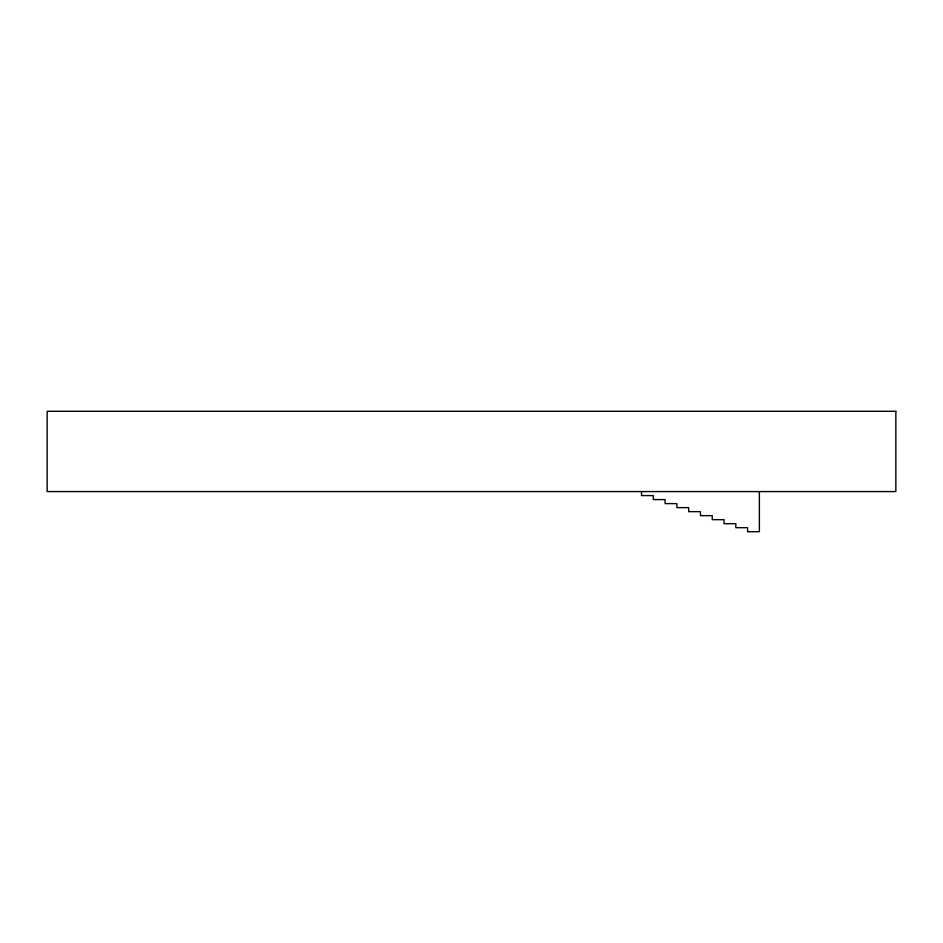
<?xml version="1.0" encoding="UTF-8"?>
<svg xmlns="http://www.w3.org/2000/svg" width="943" height="943" viewBox="0 0 943 943"><rect width="100%" height="100%" fill="white"/><g stroke="black" fill="none" stroke-linecap="round" stroke-linejoin="round"><path stroke-width="1.41" d="M759.374 491.574L759.374 531.711L747.587 531.711L747.587 527.691L735.811 527.691L735.811 523.683L724.024 523.683L724.024 519.664L712.236 519.664L712.236 515.656L700.449 515.656L700.449 511.636L688.673 511.636L688.673 507.629L676.885 507.629L676.885 503.609L665.098 503.609L665.098 499.601L653.31 499.601L653.31 495.582L641.535 495.582L641.535 491.574M895.85 411.289L47.15 411.289L47.15 491.574L895.85 491.574L895.85 411.289"/></g></svg>
